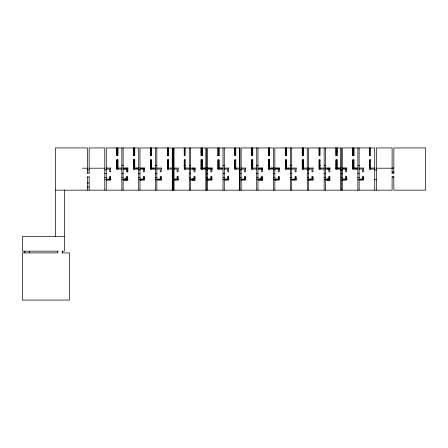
<?xml version="1.0" encoding="UTF-8"?>
<svg xmlns="http://www.w3.org/2000/svg" width="448" height="448" viewBox="0 0 448 448"><rect width="100%" height="100%" fill="white"/><g stroke="black" fill="none" stroke-linecap="round" stroke-linejoin="round"><path stroke-width="0.67" d="M307.306 147.946L274.842 147.946L274.842 179.066L278.264 179.066L278.264 176.294L279.255 176.294L279.255 180.062L274.842 180.062L274.842 190.154M134.798 151.172L133.56 151.172L133.56 152.163L134.798 152.163M201.051 151.172L202.289 151.172M268.537 151.172L269.78 151.172M336.028 151.172L337.266 151.172M201.051 152.163L202.289 152.163M268.537 152.163L269.78 152.163M336.028 152.163L337.266 152.163M133.56 155.641L134.798 155.641M150.433 155.641L151.67 155.641M201.051 155.641L202.289 155.641M217.302 155.641L219.162 155.641M268.537 155.641L269.78 155.641M285.41 155.641L286.653 155.641M336.028 155.641L337.266 155.641M352.279 155.641L354.138 155.641M117.897 159.914L116.782 159.914L116.782 169.053L121.867 169.053M134.753 159.914L133.644 159.914L133.644 169.053L138.723 169.053M168.47 159.914L167.362 159.914L167.362 169.053L172.441 169.053M185.326 159.914L184.218 159.914L184.218 169.053L189.297 169.053M201.074 159.914L202.188 159.914M235.9 159.914L234.791 159.914L234.791 169.053L239.87 169.053M252.762 159.914L251.647 159.914L251.647 169.053L256.726 169.053M268.509 159.914L269.618 159.914M303.335 159.914L302.221 159.914L302.221 169.053L307.306 169.053M320.191 159.914L319.082 159.914L319.082 169.053L324.162 169.053M337.047 159.914L335.938 159.914L335.938 169.053L341.018 169.053M370.765 159.914L369.656 159.914L369.656 169.053L374.735 169.053M201.051 164.573L202.042 164.573M268.537 164.573L269.528 164.573L269.528 159.942L269.5 168.056M336.028 164.573L337.019 164.573M116.53 165.318L117.863 165.318M121.867 165.318L123.2 165.318M154.913 165.318L156.912 165.318M167.373 165.318L168.773 165.318M184.022 165.318L185.354 165.318M189.358 165.318L190.691 165.318M223.07 165.318L224.403 165.318M251.513 165.318L252.846 165.318M256.178 165.318L258.177 165.318M289.89 165.318L291.894 165.318M302.35 165.318L303.75 165.318M318.998 165.318L320.331 165.318M324.335 165.318L325.668 165.318M358.047 165.318L359.38 165.318M369.141 165.318L370.541 165.318M106.266 168.073L110.774 168.073M121.867 168.056L117.779 168.056L117.779 159.914M123.122 168.056L127.792 168.073M133.762 168.073L138.723 168.056M139.983 168.073L144.648 168.073M150.618 168.073L155.579 168.056M156.839 168.056L161.504 168.073M172.441 168.056L168.353 168.056L168.353 159.914M173.695 168.073L178.366 168.073M189.297 168.056L185.209 168.056L185.209 159.914M190.557 168.073L195.222 168.073M201.191 168.073L206.153 168.056M207.413 168.073L212.083 168.073M218.053 168.073L223.014 168.056M224.269 168.073L228.939 168.073M239.87 168.056L235.782 168.056L235.782 159.914M241.13 168.073L245.795 168.073M256.726 168.056L252.638 168.056L252.638 159.914M257.986 168.073L262.657 168.073M268.626 168.073L273.588 168.056M274.842 168.056L279.513 168.073M285.482 168.073L290.444 168.056M291.704 168.073L296.369 168.073M307.306 168.056L303.218 168.056L303.218 159.914M308.56 168.056L313.23 168.073M324.162 168.056L320.074 168.056L320.074 159.914M325.422 168.056L330.086 168.073M336.056 168.073L341.018 168.056M342.278 168.073L346.942 168.073M352.912 168.073L357.879 168.056M359.134 168.056L363.804 168.073M374.735 168.056L370.647 168.056L370.647 159.914M392.101 168.056L393.842 168.056M82.443 168.207L87.41 168.207M89.146 168.207L104.776 168.207M128.184 168.185L124.874 168.185L124.874 169.176M133.162 168.185L138.522 168.185M140.258 168.185L144.278 168.185M150.433 168.185L153.905 168.185L153.905 169.176M195.009 168.185L192.366 168.185L192.366 169.176M200.654 168.185L206.013 168.185L206.013 147.946M207.749 168.185L212.436 168.185M217.426 168.185L221.396 168.185L221.396 169.176M262.5 168.185L259.851 168.185L259.851 169.176M268.139 168.185L273.498 168.185M275.24 168.185L279.255 168.185M284.917 168.185L288.882 168.185L288.882 169.176M329.991 168.185L327.342 168.185L327.342 169.176M335.63 168.185L340.99 168.185L340.99 147.946M342.726 168.185L346.746 168.185M352.402 168.185L356.373 168.185L356.373 169.176M376.471 168.207L392.101 168.207M106.266 169.053L109.682 169.053L109.682 171.825L110.673 171.825L110.673 168.056M123.122 169.053L126.543 169.053L126.543 171.825L127.534 171.825L127.534 168.056M139.983 169.053L143.399 169.053L143.399 171.825L144.39 171.825L144.39 168.056M155.579 169.053L150.5 169.053L150.5 159.914L151.491 159.914L151.491 168.056M156.839 169.053L160.255 169.053L160.255 171.825L161.252 171.825L161.252 168.056M173.695 169.053L177.117 169.053L177.117 171.825L178.108 171.825L178.108 168.056M190.557 169.053L193.973 169.053L193.973 171.825L194.964 171.825L194.964 168.056M206.153 169.053L201.074 169.053L201.051 159.762M207.413 169.053L210.829 169.053L210.829 171.825L211.826 171.825L211.826 168.056M223.014 169.053L217.935 169.053L217.935 159.914L218.926 159.914L218.926 168.056M224.269 169.053L227.69 169.053L227.69 171.825L228.682 171.825L228.682 168.056M241.13 169.053L244.546 169.053L244.546 171.825L245.538 171.825L245.538 168.056M257.986 169.053L261.402 169.053L261.402 171.825L262.399 171.825L262.399 168.056M273.588 169.053L268.509 169.053L268.537 159.762M274.842 169.053L278.264 169.053L278.264 171.825L279.255 171.825L279.255 168.056M290.444 169.053L285.365 169.053L285.365 159.914L286.356 159.914L286.356 168.056M291.704 169.053L295.12 169.053L295.12 171.825L296.111 171.825L296.111 168.056M308.56 169.053L311.976 169.053L311.976 171.825L312.973 171.825L312.973 168.056M325.422 169.053L328.838 169.053L328.838 171.825L329.829 171.825L329.829 168.056M342.278 169.053L345.694 169.053L345.694 171.825L346.685 171.825L346.685 168.056M357.879 169.053L352.794 169.053L352.794 159.914L353.791 159.914L353.791 168.056M359.134 169.053L362.55 169.053L362.55 171.825L363.546 171.825L363.546 168.056M126.067 169.176L127.854 169.176L127.854 172.278M142.94 169.176L144.278 169.176M193.553 169.176L195.339 169.176M211.098 169.176L212.436 169.176M261.044 169.176L262.83 169.176M277.917 169.176L279.255 169.176M328.535 169.176L329.728 169.176M345.408 169.176L346.746 169.176M87.08 169.915L89.146 169.915M104.776 169.915L106.142 169.915M138.701 169.915L140.084 169.915M172.435 169.915L173.835 169.915M206.186 169.915L207.57 169.915M239.226 169.915L241.321 169.915M273.678 169.915L275.061 169.915M307.418 169.915L308.812 169.915M340.474 169.915L342.552 169.915M374.422 169.915L376.471 169.915M392.101 172.026L393.842 172.026M392.101 172.402L393.842 172.402M87.41 173.023L89.146 173.023M392.101 173.023L393.842 173.023M104.776 173.533L106.098 173.533M121.867 173.533L123.189 173.533M138.723 173.533L140.045 173.533M155.579 173.533L156.901 173.533M172.441 173.533L173.762 173.533M189.297 173.533L190.618 173.533M206.153 173.533L207.474 173.533M223.014 173.533L224.997 173.533M239.87 173.533L241.192 173.533M256.726 173.533L258.048 173.533M273.588 173.533L274.91 173.533M290.444 173.533L291.766 173.533M307.306 173.533L308.622 173.533M324.162 173.533L325.483 173.533M341.018 173.533L342.339 173.533M357.879 173.533L359.195 173.533M87.41 176.988L89.146 176.988M392.101 176.988L393.842 176.988M104.776 177.503L106.266 177.503M121.867 177.503L123.122 177.503M138.723 177.503L139.983 177.503M155.579 177.503L156.839 177.503M172.441 177.503L173.695 177.503M189.297 177.503L190.557 177.503M206.153 177.503L207.413 177.503M223.014 177.503L224.269 177.503M239.87 177.503L241.13 177.503M256.726 177.503L257.986 177.503M273.588 177.503L274.842 177.503M290.444 177.503L291.704 177.503M307.306 177.503L308.56 177.503M324.162 177.503L325.422 177.503M341.018 177.503L342.278 177.503M357.879 177.503L359.134 177.503M109.486 177.996L110.774 177.996M125.793 177.996L127.792 177.996M143.315 177.996L144.648 177.996M160.171 177.996L161.504 177.996M177.033 177.996L178.366 177.996M193.889 177.996L195.222 177.996M210.745 177.996L212.083 177.996M227.606 177.996L228.939 177.996M244.462 177.996L245.795 177.996M260.652 177.996L262.657 177.996M278.18 177.996L279.513 177.996M295.036 177.996L296.369 177.996M311.892 177.996L313.23 177.996M328.754 177.996L330.086 177.996M345.61 177.996L346.942 177.996M362.471 177.996L363.804 177.996M125.014 178.987L126.274 178.987M191.817 178.987L193.704 178.987M259.879 178.987L261.139 178.987M328.569 178.987L327.309 178.987L327.342 180.404M104.776 179.732L111.065 179.732M121.867 179.732L128.15 179.732M138.723 179.732L144.222 179.732M155.579 179.732L161.767 179.732M172.441 179.732L178.623 179.732M189.297 179.732L194.796 179.732M206.153 179.732L212.341 179.732M223.014 179.732L228.508 179.732M239.87 179.732L246.053 179.732M256.726 179.732L262.914 179.732M273.588 179.732L279.082 179.732M290.444 179.732L296.626 179.732M307.306 179.732L313.488 179.732M324.162 179.732L329.655 179.732M341.018 179.732L347.206 179.732M357.879 179.732L363.373 179.732M374.735 179.732L376.471 179.732M127.652 180.09L125.866 180.09L125.866 178.853M195.143 180.09L193.357 180.09L193.357 178.853M262.634 180.09L260.848 180.09L260.848 178.853M330.12 180.09L328.334 180.09L328.334 178.853M87.41 183.002L89.146 183.002M87.41 186.973L89.146 186.973M55.401 190.154L392.101 190.154L392.101 176.865L393.842 176.865L393.842 190.154L425.6 190.154L425.6 147.946L393.842 147.946L393.842 173.421M64.333 236.555L22.4 236.555L22.4 251.171L58.033 251.171M62.233 251.171L64.333 251.171L64.333 189.991M61.919 252.913L69.541 252.913L69.541 300.054L22.4 300.054L22.4 252.913L57.882 252.913L57.882 251.171M392.101 173.421L392.101 147.946L376.471 147.946L376.471 190.154M374.735 190.154L374.735 147.946L342.278 147.946L342.278 179.066L345.694 179.066L345.694 176.294L346.685 176.294L346.685 180.062L342.278 180.062L342.278 190.154M370.765 167.989L370.765 169.366M370.647 147.946L370.647 155.45L369.656 155.45L369.656 147.946M369.774 147.946L369.774 155.546M369.774 159.695L369.774 169.366M359.134 147.946L359.134 179.066L362.55 179.066L362.55 176.294L363.546 176.294L363.546 180.062L359.134 180.062L359.134 190.154M357.879 147.946L357.879 190.154M353.909 147.946L353.909 155.546M353.909 159.695L353.909 169.366M353.791 147.946L353.791 155.45L352.794 155.45L352.794 147.946M352.912 147.946L352.912 155.546M352.912 159.695L352.912 169.366M342.726 178.965L342.726 180.365M341.018 190.154L341.018 147.946L308.56 147.946L308.56 179.066L311.976 179.066L311.976 176.294L312.973 176.294L312.973 180.062L308.56 180.062L308.56 190.154M340.99 169.176L340.99 190.154M337.047 147.946L337.047 155.546M337.047 159.695L337.047 169.366M336.93 147.946L336.93 155.45L335.938 155.45L335.938 147.946M336.93 159.914L336.93 168.056M336.056 147.946L336.056 155.546M336.056 159.695L336.056 169.366M325.422 147.946L325.422 179.066L328.838 179.066L328.838 176.294L329.829 176.294L329.829 180.062L325.422 180.062L325.422 190.154M324.162 147.946L324.162 190.154M320.191 167.989L320.191 169.366M320.074 147.946L320.074 155.45L319.082 155.45L319.082 147.946M319.2 147.946L319.2 155.546M319.2 159.695L319.2 169.366M308.98 168.073L308.98 169.456M308.98 179.116L308.98 180.494M307.244 147.946L307.306 190.154M303.335 147.946L303.335 155.546M303.335 159.695L303.335 169.366M303.218 147.946L303.218 155.45L302.221 155.45L302.221 147.946M302.338 147.946L302.338 155.546M302.338 159.695L302.338 169.366M291.704 147.946L291.704 179.066L295.12 179.066L295.12 176.294L296.111 176.294L296.111 180.062L291.704 180.062L291.704 190.154M290.444 147.946L290.444 190.154M286.474 147.946L286.474 155.546M286.474 159.695L286.474 169.366M286.356 147.946L286.356 155.45L285.365 155.45L285.365 147.946M285.482 147.946L285.482 155.546M285.482 159.695L285.482 169.366M275.24 178.965L275.24 180.365M273.588 190.154L273.588 147.946L241.13 147.946L241.13 179.066L244.546 179.066L244.546 176.294L245.538 176.294L245.538 180.062L241.13 180.062L241.13 190.154M269.618 147.946L269.618 155.546M269.618 159.695L269.618 169.366M269.528 168.185L269.528 169.338M269.5 147.946L269.5 155.45L268.509 155.45L268.509 147.946M268.626 147.946L268.626 155.546M268.626 159.695L268.626 169.366M259.851 179.01L259.851 180.404M257.986 147.946L257.986 179.066L261.402 179.066L261.402 176.294L262.399 176.294L262.399 180.062L257.986 180.062L257.986 190.154M256.726 147.946L256.726 190.154M252.762 147.946L252.762 155.546M252.762 159.695L252.762 169.366M252.638 147.946L252.638 155.45L251.647 155.45L251.647 147.946M251.765 147.946L251.765 155.546M251.765 159.695L251.765 169.366M241.494 168.073L241.494 169.456M241.494 179.116L241.494 180.494M239.87 190.154L239.87 147.946L207.413 147.946L207.413 179.066L210.829 179.066L210.829 176.294L211.826 176.294L211.826 180.062L207.413 180.062L207.413 190.154M239.758 147.946L239.758 190.154M235.9 167.989L235.9 169.366M235.782 147.946L235.782 155.45L234.791 155.45L234.791 147.946M234.909 147.946L234.909 155.546M234.909 159.695L234.909 169.366M224.269 147.946L224.269 179.066L227.69 179.066L227.69 176.294L228.682 176.294L228.682 180.062L224.269 180.062L224.269 190.154M223.014 147.946L223.014 190.154M219.044 147.946L219.044 155.546M219.044 159.695L219.044 169.366M218.926 147.946L218.926 155.45L217.935 155.45L217.935 147.946M218.053 147.946L218.053 155.546M218.053 159.695L218.053 169.366M207.749 178.965L207.749 180.365M206.153 190.154L206.153 147.946L173.695 147.946L173.695 179.066L177.117 179.066L177.117 176.294L178.108 176.294L178.108 180.062L173.695 180.062L173.695 190.154M206.013 169.176L206.013 190.154M202.188 147.946L202.188 155.546M202.188 159.695L202.188 169.366M202.065 147.946L202.065 155.45L201.074 155.45L201.074 147.946M202.065 159.914L202.065 168.056M202.042 168.185L202.042 169.338M201.191 147.946L201.191 155.546M201.191 159.695L201.191 169.366M192.366 179.01L192.366 180.404M190.557 147.946L190.557 179.066L193.973 179.066L193.973 176.294L194.964 176.294L194.964 180.062L190.557 180.062L190.557 190.154M189.297 147.946L189.297 190.154M185.326 167.989L185.326 169.366M185.209 147.946L185.209 155.45L184.218 155.45L184.218 147.946M184.335 147.946L184.335 155.546M184.335 159.695L184.335 169.366M174.003 147.946L174.003 190.154M172.441 190.154L172.441 147.946L139.983 147.946L139.983 179.066L143.399 179.066L143.399 176.294L144.39 176.294L144.39 180.062L139.983 180.062L139.983 190.154M172.267 147.946L172.267 190.154M168.47 147.946L168.47 155.546M168.47 159.695L168.47 169.366M168.353 147.946L168.353 155.45L167.362 155.45L167.362 147.946M167.479 147.946L167.479 155.546M167.479 159.695L167.479 169.366M156.839 147.946L156.839 179.066L160.255 179.066L160.255 176.294L161.252 176.294L161.252 180.062L156.839 180.062L156.839 190.154M155.579 147.946L155.579 190.154M151.609 147.946L151.609 155.546M151.609 159.695L151.609 169.366M151.491 147.946L151.491 155.45L150.5 155.45L150.5 147.946M150.618 147.946L150.618 155.546M150.618 159.695L150.618 169.366M140.258 178.965L140.258 180.365M138.723 190.154L138.723 147.946L106.266 147.946L106.266 179.066L109.682 179.066L109.682 176.294L110.673 176.294L110.673 180.062L106.266 180.062L106.266 190.154M134.753 147.946L134.753 155.546M134.753 159.695L134.753 169.366M134.635 147.946L134.635 155.45L133.644 155.45L133.644 147.946M134.635 159.914L134.635 168.056M134.551 159.942L134.551 164.573L133.56 164.573L133.56 159.762M134.551 168.185L134.551 169.338M133.762 147.946L133.762 155.546M133.762 159.695L133.762 169.366M124.874 179.01L124.874 180.404M123.122 147.946L123.122 179.066L126.543 179.066L126.543 176.294L127.534 176.294L127.534 180.062L123.122 180.062L123.122 190.154M121.867 147.946L121.867 190.154M117.897 147.946L117.897 155.546M117.897 159.695L117.897 169.366M117.779 147.946L117.779 155.45L116.782 155.45L116.782 147.946M116.906 147.946L116.906 155.546M116.906 159.695L116.906 169.366M106.512 168.073L106.512 169.456M106.512 179.116L106.512 180.494M104.776 190.154L104.776 147.946L89.146 147.946L89.146 173.376M89.146 176.814L89.146 190.154M87.41 173.376L87.41 147.946L55.401 147.946L55.401 236.555M87.41 176.814L87.41 190.154M62.35 251.171L62.35 252.913M29.35 251.171L29.35 252.913M24.881 251.171L24.881 252.913"/></g></svg>
